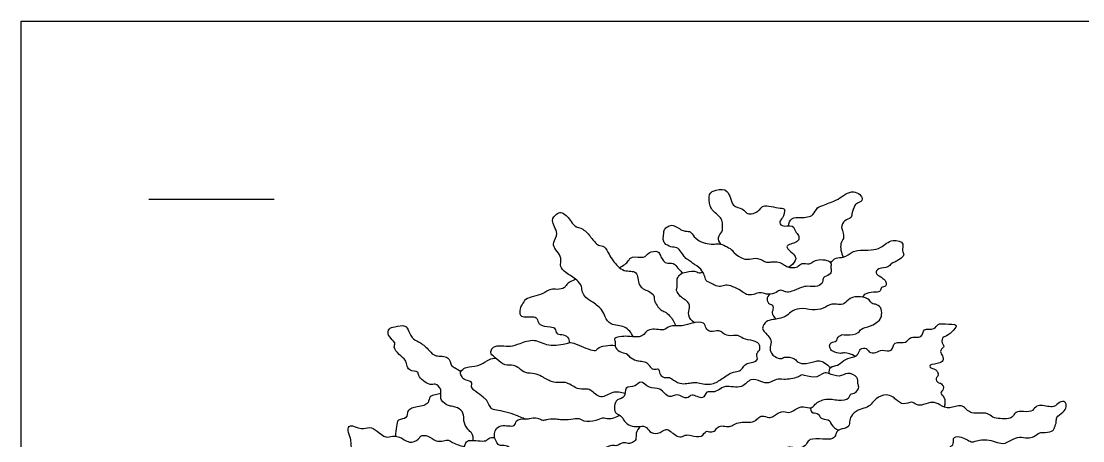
# Model space of a CAD drawing. Header units: millimetres. Extents: x 34 to 295, y 0 to 64.
# Drawn here: x 88.2 to 101.09, y 8.01 to 13.1 of the extents above; entities that cross this region are included whole.
import ezdxf

# ---------------------------------------------------------------- set-up
doc = ezdxf.new("R2010")
doc.units = ezdxf.units.MM
for name, color, linetype, true_color in [('AG-GUIDE', 7, 'Continuous', 0xcccccc), ('AG-PLANTS', 7, 'Continuous', 0x66ccff), ('X-VPRT', 6, 'Continuous', 0xff00ff)]:
    doc.layers.add(name, color=color, linetype=linetype, true_color=true_color)

msp = doc.modelspace()

# ---------------------------------------------------------------- linework, layer by layer
at = {"layer": 'AG-GUIDE'}
msp.add_lwpolyline([(89.746, 10.943), (91.27, 10.943)], dxfattribs=at)
at = {"layer": 'AG-PLANTS'}
for points, knots in [([(96.693, 10.396), (96.675, 10.419), (96.643, 10.485), (96.722, 10.539), (96.71, 10.64), (96.714, 10.71), (96.593, 10.799), (96.561, 10.854), (96.534, 11.015), (96.636, 11.059), (96.8, 11.074), (96.819, 10.838), (96.966, 10.842), (97.02, 10.73), (97.183, 10.809), (97.194, 10.885), (97.411, 10.827), (97.485, 10.832), (97.448, 10.707), (97.401, 10.68), (97.427, 10.594), (97.576, 10.643), (97.594, 10.547), (97.642, 10.507), (97.646, 10.438), (97.58, 10.406), (97.512, 10.391), (97.481, 10.349), (97.569, 10.29), (97.606, 10.238), (97.601, 10.196), (97.554, 10.134), (97.521, 10.117)], [0, 0, 0, 0, 0.534784, 1.043039, 1.594024, 2.067448, 2.733944, 3.221315, 3.895606, 4.458605, 5.112153, 5.890545, 6.509178, 7.074331, 7.766619, 8.205548, 9.024814, 9.454117, 10.033702, 10.451119, 10.882577, 11.516426, 12.011999, 12.460912, 12.887105, 13.354335, 13.838836, 14.173119, 14.730249, 15.183991, 15.533327, 16.138028, 16.138028, 16.138028, 16.138028]), ([(97.515, 10.619), (97.52, 10.65), (97.547, 10.728), (97.668, 10.712), (97.827, 10.734), (97.854, 10.85), (97.956, 10.869), (98.026, 10.907), (98.122, 10.932), (98.296, 11.086), (98.45, 10.94), (98.355, 10.895), (98.317, 10.873), (98.283, 10.765), (98.278, 10.708), (98.19, 10.691), (98.15, 10.598), (98.178, 10.551), (98.194, 10.46), (98.133, 10.408), (98.154, 10.287), (98.181, 10.239)], [0, 0, 0, 0, 0.558711, 1.16378, 1.859919, 2.430469, 2.982818, 3.487212, 4.061923, 4.888103, 5.554109, 6.030908, 6.425909, 7.021174, 7.433578, 7.934249, 8.470623, 8.894766, 9.410385, 9.893748, 10.630875, 10.630875, 10.630875, 10.630875]), ([(95.631, 9.273), (95.606, 9.319), (95.539, 9.417), (95.351, 9.402), (95.282, 9.517), (95.261, 9.6), (95.14, 9.695), (95.052, 9.743), (95.007, 9.812), (95.008, 9.889), (94.947, 9.971), (94.811, 10.044), (94.736, 10.122), (94.758, 10.187), (94.743, 10.271), (94.673, 10.345), (94.648, 10.421), (94.739, 10.526), (94.614, 10.681), (94.695, 10.762), (94.752, 10.79), (94.82, 10.746), (94.864, 10.69), (94.913, 10.606), (95.028, 10.589), (95.115, 10.48), (95.199, 10.372), (95.286, 10.38), (95.337, 10.268), (95.384, 10.196), (95.504, 10.046), (95.696, 10.092), (95.675, 9.88), (95.812, 9.832), (95.894, 9.775), (95.871, 9.71), (95.961, 9.592), (96.016, 9.581), (96.078, 9.529), (96.129, 9.451), (96.145, 9.407)], [0, 0, 0, 0, 0.720428, 1.460979, 2.07583, 2.604978, 3.300275, 3.88522, 4.378831, 4.866906, 5.42722, 6.150806, 6.714927, 7.158141, 7.675404, 8.249125, 8.72773, 9.340315, 10.075652, 10.621655, 11.05662, 11.540511, 12.035748, 12.57603, 13.165289, 13.845352, 14.495617, 14.981804, 15.573291, 16.130981, 16.89204, 17.579089, 18.284793, 18.947385, 19.481142, 19.91768, 20.584901, 21.00848, 21.505575, 22.187968, 22.187968, 22.187968, 22.187968]), ([(97.67, 9.87), (97.698, 9.88), (97.748, 9.893), (97.867, 9.869), (97.94, 9.931), (97.924, 9.997), (98.015, 10.021), (98.041, 10.07), (98.024, 10.116), (98.041, 10.17), (97.98, 10.208), (97.88, 10.212), (97.809, 10.188), (97.768, 10.145), (97.675, 10.177), (97.629, 10.114), (97.556, 10.11), (97.507, 10.117), (97.454, 10.152), (97.398, 10.186), (97.303, 10.184), (97.249, 10.167), (97.14, 10.24), (97.042, 10.213), (96.966, 10.209), (96.848, 10.288), (96.83, 10.338), (96.667, 10.418), (96.6, 10.382), (96.4, 10.431), (96.35, 10.522), (96.314, 10.556), (96.231, 10.547), (96.119, 10.641), (96.053, 10.616), (96.001, 10.576), (96.001, 10.525), (95.99, 10.452), (96.007, 10.402), (96.086, 10.357), (96.163, 10.363), (96.214, 10.302), (96.255, 10.231), (96.303, 10.202), (96.35, 10.166), (96.456, 10.097), (96.497, 10.024), (96.505, 9.949), (96.584, 9.919), (96.633, 9.889), (96.712, 9.878), (96.77, 9.922), (96.957, 9.824), (96.998, 9.781), (97.092, 9.776), (97.152, 9.817), (97.224, 9.798), (97.276, 9.783), (97.367, 9.806), (97.419, 9.852), (97.482, 9.806), (97.556, 9.823), (97.634, 9.857), (97.67, 9.87)], [0, 0, 0, 0, 0.519748, 1.134904, 1.648316, 2.061534, 2.576106, 2.975674, 3.365702, 3.764369, 4.206314, 4.784052, 5.273267, 5.6889, 6.210978, 6.684941, 7.156874, 7.559108, 8.00627, 8.471807, 9.015187, 9.441565, 10.066629, 10.631147, 11.131361, 11.780975, 12.220242, 12.944739, 13.452448, 14.241577, 14.813279, 15.180363, 15.684198, 16.355148, 16.81102, 17.250288, 17.652522, 18.1374, 18.541166, 19.068303, 19.557151, 20.047949, 20.568511, 20.983944, 21.42589, 22.066382, 22.590957, 23.057766, 23.555676, 24.002677, 24.488182, 24.953718, 25.75187, 26.214686, 26.736764, 27.218599, 27.6893, 28.118422, 28.663756, 29.110757, 29.567082, 30.061118, 30.697372, 30.697372, 30.697372, 30.697372]), ([(98.028, 10.168), (98.044, 10.193), (98.09, 10.244), (98.184, 10.222), (98.29, 10.305), (98.352, 10.324), (98.525, 10.323), (98.638, 10.345), (98.769, 10.473), (98.934, 10.412), (98.88, 10.318), (98.947, 10.256), (98.802, 10.175), (98.763, 10.163), (98.726, 10.104), (98.61, 10.113), (98.558, 10.041), (98.639, 10.001), (98.683, 9.965), (98.705, 9.93), (98.701, 9.875), (98.635, 9.883), (98.639, 9.818), (98.572, 9.814), (98.46, 9.812), (98.424, 9.772), (98.408, 9.754)], [0, 0, 0, 0, 0.539145, 1.078093, 1.715343, 2.18959, 2.924456, 3.552239, 4.300378, 4.941584, 5.449292, 5.892312, 6.560367, 6.952319, 7.384581, 7.988222, 8.428516, 8.917799, 9.36082, 9.723621, 10.095517, 10.489328, 10.871057, 11.3005, 11.904653, 12.395788, 12.395788, 12.395788, 12.395788]), ([(95.463, 10.111), (95.486, 10.122), (95.529, 10.15), (95.572, 10.192), (95.611, 10.263), (95.768, 10.215), (95.809, 10.301), (95.938, 10.323), (95.957, 10.256), (95.988, 10.205), (96.027, 10.154), (96.126, 10.182), (96.167, 10.101), (96.211, 10.074), (96.219, 10.052), (96.222, 10.043)], [0, 0, 0, 0, 0.499302, 0.942728, 1.41332, 2.078104, 2.604503, 3.192895, 3.624089, 4.071492, 4.499419, 5.027417, 5.540607, 5.946887, 6.261715, 6.261715, 6.261715, 6.261715]), ([(96.373, 9.444), (96.341, 9.465), (96.286, 9.531), (96.315, 9.621), (96.313, 9.682), (96.251, 9.729), (96.205, 9.758), (96.144, 9.834), (96.168, 9.876), (96.163, 9.926), (96.159, 9.977), (96.198, 10.037), (96.271, 10.062), (96.408, 10.078), (96.432, 10.035), (96.473, 10.062)], [0, 0, 0, 0, 0.6131, 1.150214, 1.578062, 2.057835, 2.504837, 3.037174, 3.408805, 3.807472, 4.215731, 4.671603, 5.182885, 5.82812, 6.273185, 6.273185, 6.273185, 6.273185]), ([(94.935, 9.968), (94.911, 9.961), (94.866, 9.94), (94.817, 9.91), (94.801, 9.859), (94.705, 9.843), (94.627, 9.859), (94.532, 9.789), (94.42, 9.766), (94.32, 9.732), (94.278, 9.667), (94.244, 9.594), (94.259, 9.498), (94.404, 9.525), (94.469, 9.502), (94.471, 9.411), (94.62, 9.392), (94.687, 9.384), (94.69, 9.301), (94.763, 9.304), (94.844, 9.277), (94.851, 9.224), (94.85, 9.202)], [0, 0, 0, 0, 0.498577, 0.921211, 1.31027, 1.847107, 2.354487, 2.956297, 3.579062, 4.152595, 4.64484, 5.160355, 5.64219, 6.293676, 6.737272, 7.213505, 7.884455, 8.332892, 8.776487, 9.227912, 9.735292, 10.206706, 10.206706, 10.206706, 10.206706]), ([(98.323, 9.035), (98.286, 9.061), (98.194, 9.087), (98.151, 9.064), (98.048, 9.09), (98.007, 9.144), (98.021, 9.211), (98.107, 9.214), (98.1, 9.26), (98.164, 9.308), (98.22, 9.289), (98.376, 9.309), (98.39, 9.381), (98.516, 9.393), (98.623, 9.471), (98.646, 9.52), (98.653, 9.613), (98.594, 9.672), (98.519, 9.668), (98.501, 9.733), (98.387, 9.764), (98.257, 9.754), (98.198, 9.664), (98.118, 9.661), (98.037, 9.682), (97.935, 9.608), (97.804, 9.592), (97.652, 9.631), (97.539, 9.576), (97.481, 9.508), (97.327, 9.48), (97.242, 9.469), (97.193, 9.387), (97.211, 9.338), (97.328, 9.233), (97.282, 9.152), (97.301, 9.069), (97.348, 9.032), (97.426, 8.996), (97.463, 9.038), (97.59, 9.018), (97.616, 8.97), (97.696, 8.935), (97.834, 8.974), (97.889, 8.987), (97.961, 8.957), (98.006, 8.921), (98.026, 8.899)], [0, 0, 0, 0, 0.662172, 1.06273, 1.626917, 2.084837, 2.502536, 2.974922, 3.310638, 3.77786, 4.234404, 4.914751, 5.347013, 5.964999, 6.616979, 7.0326, 7.563697, 8.060811, 8.518731, 8.936172, 9.53827, 10.182695, 10.742328, 11.227961, 11.735668, 12.355399, 13.013792, 13.724086, 14.337931, 14.875856, 15.578449, 16.110483, 16.622234, 17.023376, 17.701444, 18.216596, 18.716667, 19.163422, 19.659616, 20.056017, 20.670834, 21.082607, 21.592313, 22.270983, 22.701725, 23.18834, 23.726952, 23.726952, 23.726952, 23.726952]), ([(97.289, 9.79), (97.271, 9.775), (97.239, 9.732), (97.279, 9.664), (97.331, 9.669), (97.328, 9.586), (97.305, 9.567), (97.341, 9.504), (97.367, 9.488)], [0, 0, 0, 0, 0.478956, 0.9355, 1.294503, 1.75809, 2.056853, 2.606335, 2.606335, 2.606335, 2.606335]), ([(93.685, 8.017), (93.69, 8.045), (93.678, 8.108), (93.633, 8.13), (93.565, 8.229), (93.579, 8.324), (93.527, 8.412), (93.421, 8.43), (93.377, 8.44), (93.285, 8.496), (93.293, 8.59), (93.3, 8.643), (93.225, 8.717), (93.162, 8.669), (93.006, 8.795), (93.03, 8.859), (92.902, 8.854), (92.879, 8.934), (92.867, 8.997), (92.787, 9.055), (92.71, 9.144), (92.756, 9.204), (92.638, 9.283), (92.658, 9.379), (92.732, 9.393), (92.871, 9.427), (92.902, 9.334), (92.954, 9.235), (93.05, 9.209), (93.153, 9.109), (93.223, 9.023), (93.398, 9.053), (93.414, 8.916), (93.468, 8.899), (93.512, 8.867), (93.536, 8.854)], [0, 0, 0, 0, 0.526426, 0.927111, 1.529969, 2.089077, 2.636953, 3.207503, 3.605035, 4.16365, 4.694367, 5.112372, 5.635254, 6.095741, 6.851318, 7.230263, 7.797075, 8.284446, 8.732883, 9.304279, 9.894594, 10.303483, 10.93088, 11.424083, 11.911454, 12.551618, 13.067967, 13.660085, 14.218371, 14.897605, 15.490204, 16.175124, 16.759862, 17.169794, 17.685858, 17.685858, 17.685858, 17.685858]), ([(95.935, 8.881), (95.923, 8.888), (95.869, 8.865), (95.822, 8.923), (95.801, 8.963), (95.727, 8.981), (95.668, 8.979), (95.58, 9.027), (95.551, 9.078), (95.459, 9.082), (95.4, 9.157), (95.415, 9.215), (95.389, 9.261), (95.501, 9.281), (95.582, 9.279), (95.749, 9.257), (95.809, 9.396), (96.008, 9.333), (96.066, 9.42), (96.234, 9.394), (96.339, 9.444), (96.497, 9.461), (96.509, 9.375), (96.564, 9.321), (96.672, 9.359), (96.715, 9.319), (96.786, 9.273), (96.905, 9.303), (96.959, 9.243), (97.087, 9.23), (97.164, 9.197), (97.173, 9.129), (97.152, 9.097), (97.118, 9.06), (97.158, 8.987), (97.062, 8.957), (96.997, 8.949), (96.964, 8.904), (96.925, 8.85), (96.843, 8.854), (96.754, 8.797), (96.693, 8.755), (96.57, 8.672), (96.404, 8.726), (96.346, 8.717), (96.277, 8.707), (96.197, 8.697), (96.096, 8.761), (96.073, 8.785), (96.001, 8.77), (95.942, 8.82), (95.947, 8.873), (95.935, 8.881)], [0, 0, 0, 0, 0.442963, 0.910861, 1.292898, 1.766856, 2.222336, 2.778637, 3.201141, 3.725359, 4.253325, 4.685882, 5.021311, 5.562283, 6.125918, 6.816822, 7.443356, 8.1921, 8.725181, 9.429458, 10.080436, 10.73619, 11.210613, 11.677834, 12.253982, 12.669604, 13.182751, 13.784159, 14.275356, 14.920587, 15.428366, 15.86144, 16.212682, 16.593903, 17.037786, 17.550864, 18.023249, 18.434484, 18.881028, 19.382371, 19.958371, 20.460012, 21.136267, 21.872237, 22.307392, 22.770064, 23.292142, 23.899652, 24.223909, 24.684397, 25.164688, 25.593703, 25.593703, 25.593703, 25.593703]), ([(98.012, 8.826), (98.009, 8.852), (98.014, 8.921), (98.12, 8.917), (98.18, 8.996), (98.29, 9.022), (98.369, 9.051), (98.376, 9.136), (98.468, 9.143), (98.486, 9.079), (98.583, 9.076), (98.647, 9.128), (98.783, 9.074), (98.785, 9.238), (98.953, 9.176), (98.978, 9.292), (99.148, 9.242), (99.145, 9.389), (99.292, 9.348), (99.326, 9.443), (99.416, 9.422), (99.584, 9.436), (99.516, 9.346), (99.441, 9.277), (99.373, 9.268), (99.378, 9.18), (99.421, 9.157), (99.345, 9.109), (99.38, 9.055), (99.405, 8.997), (99.361, 8.942), (99.227, 8.942), (99.23, 8.899), (99.3, 8.88), (99.325, 8.853), (99.34, 8.797), (99.296, 8.77), (99.329, 8.71), (99.377, 8.715), (99.414, 8.637), (99.341, 8.589), (99.422, 8.545), (99.417, 8.46), (99.406, 8.422)], [0, 0, 0, 0, 0.506018, 1.035195, 1.590913, 2.20014, 2.700811, 3.180584, 3.650321, 4.07066, 4.586279, 5.106333, 5.69637, 6.272841, 6.913005, 7.430495, 8.078273, 8.624663, 9.23057, 9.721368, 10.265016, 10.912109, 11.381154, 11.985575, 12.413422, 12.897923, 13.22218, 13.674381, 14.098524, 14.533505, 14.97857, 15.608273, 15.869262, 16.338307, 16.696691, 17.097377, 17.461234, 17.872613, 18.245631, 18.71244, 19.152213, 19.605955, 20.228479, 20.228479, 20.228479, 20.228479]), ([(95.529, 8.584), (95.481, 8.598), (95.379, 8.625), (95.235, 8.5), (95.119, 8.636), (95.043, 8.643), (94.949, 8.63), (94.833, 8.726), (94.741, 8.718), (94.635, 8.72), (94.517, 8.797), (94.434, 8.832), (94.321, 8.827), (94.244, 8.892), (94.177, 8.936), (94.066, 8.917), (93.98, 9.002), (93.894, 9.061), (93.902, 9.103), (93.929, 9.16), (94.035, 9.168), (94.142, 9.153), (94.257, 9.192), (94.433, 9.26), (94.59, 9.148), (94.819, 9.187), (94.87, 9.213), (94.964, 9.171), (95.183, 9.083), (95.187, 9.149), (95.341, 9.182), (95.41, 9.166)], [0, 0, 0, 0, 0.696261, 1.40713, 2.095907, 2.586033, 3.124786, 3.805888, 4.345338, 4.927095, 5.598889, 6.145294, 6.735935, 7.300663, 7.801379, 8.374289, 9.003993, 9.567383, 9.902232, 10.328167, 10.896139, 11.49211, 12.121901, 12.873232, 13.657347, 14.501341, 14.905296, 15.493271, 16.326647, 16.681197, 17.517581, 17.517581, 17.517581, 17.517581]), ([(95.466, 8.322), (95.443, 8.307), (95.392, 8.285), (95.332, 8.273), (95.253, 8.295), (95.179, 8.253), (95.029, 8.235), (94.975, 8.293), (94.869, 8.263), (94.747, 8.264), (94.678, 8.277), (94.575, 8.271), (94.53, 8.251), (94.468, 8.295), (94.366, 8.279), (94.315, 8.268), (94.182, 8.342), (93.95, 8.39), (93.9, 8.396), (93.854, 8.506), (93.82, 8.529), (93.748, 8.591), (93.644, 8.656), (93.692, 8.732), (93.572, 8.75), (93.553, 8.784), (93.513, 8.842), (93.576, 8.894), (93.638, 8.911), (93.783, 8.925), (93.877, 9.006), (93.933, 9.012), (93.959, 9.015)], [0, 0, 0, 0, 0.517945, 0.964143, 1.457345, 1.991102, 2.671293, 3.144176, 3.722433, 4.355831, 4.849034, 5.420199, 5.801749, 6.276115, 6.846896, 7.245788, 7.950144, 8.833392, 9.228392, 9.819333, 10.192351, 10.756231, 11.355063, 11.772282, 12.324631, 12.697649, 13.129996, 13.592957, 14.064753, 14.746396, 15.378778, 15.882863, 15.882863, 15.882863, 15.882863]), ([(96.515, 8.125), (96.496, 8.116), (96.465, 8.041), (96.332, 8.08), (96.259, 8.088), (96.193, 8.036), (96.077, 8.132), (96.029, 8.163), (95.929, 8.086), (95.825, 8.113), (95.783, 8.2), (95.687, 8.18), (95.592, 8.188), (95.52, 8.244), (95.485, 8.326), (95.4, 8.341), (95.399, 8.439), (95.424, 8.521), (95.545, 8.53), (95.515, 8.679), (95.661, 8.656), (95.719, 8.763), (95.823, 8.632), (95.961, 8.671), (96.061, 8.506), (96.163, 8.601), (96.288, 8.497), (96.336, 8.601), (96.484, 8.491), (96.513, 8.624), (96.599, 8.595), (96.674, 8.627), (96.746, 8.693), (96.96, 8.63), (97.047, 8.785), (97.181, 8.73), (97.271, 8.698), (97.373, 8.772), (97.453, 8.748), (97.631, 8.773), (97.678, 8.831), (97.827, 8.75), (97.943, 8.842), (98.005, 8.833), (98.136, 8.771), (98.226, 8.853), (98.365, 8.793), (98.351, 8.707), (98.379, 8.664), (98.334, 8.585), (98.26, 8.589), (98.258, 8.513), (98.113, 8.495), (97.972, 8.539), (97.835, 8.463), (97.797, 8.397), (97.697, 8.428), (97.643, 8.42), (97.581, 8.38), (97.514, 8.342), (97.428, 8.386), (97.336, 8.307), (97.278, 8.286), (97.197, 8.325), (97.139, 8.286), (97.099, 8.227), (96.929, 8.248), (96.857, 8.21), (96.798, 8.175), (96.724, 8.197), (96.655, 8.186), (96.629, 8.134), (96.571, 8.111), (96.531, 8.132), (96.515, 8.125)], [0, 0, 0, 0, 0.517489, 1.151338, 1.643583, 2.113044, 2.782233, 3.194637, 3.796906, 4.360547, 4.877829, 5.407103, 5.966211, 6.501093, 7.025967, 7.506645, 8.031121, 8.541652, 9.090657, 9.663886, 10.265367, 10.79377, 11.423989, 12.075527, 12.768289, 13.338453, 13.974483, 14.457973, 15.10633, 15.634636, 16.119514, 16.625573, 17.168239, 17.965601, 18.645245, 19.27723, 19.831608, 20.425579, 20.954756, 21.703024, 22.157682, 22.843625, 23.500482, 23.944242, 24.594013, 25.191237, 25.820941, 26.309789, 26.702682, 27.204603, 27.645048, 28.060681, 28.700736, 29.41382, 30.099763, 30.563587, 31.108301, 31.536149, 32.019639, 32.50414, 33.027721, 33.629728, 34.072995, 34.585558, 35.036202, 35.494919, 36.218171, 36.74055, 37.191975, 37.685177, 38.142703, 38.563042, 38.992345, 39.419276, 39.419276, 39.419276, 39.419276]), ([(93.293, 8.585), (93.27, 8.581), (93.23, 8.566), (93.15, 8.559), (93.15, 8.468), (93.085, 8.437), (93.008, 8.425), (92.873, 8.394), (92.894, 8.273), (92.761, 8.28), (92.759, 8.18), (92.741, 8.107), (92.741, 8.067)], [0, 0, 0, 0, 0.473354, 0.940163, 1.431927, 1.88084, 2.409146, 3.033329, 3.562506, 4.116126, 4.62922, 5.254542, 5.254542, 5.254542, 5.254542]), ([(97.629, 7.724), (97.602, 7.734), (97.546, 7.749), (97.485, 7.741), (97.441, 7.781), (97.401, 7.845), (97.435, 7.909), (97.524, 7.942), (97.581, 7.922), (97.691, 7.924), (97.741, 7.98), (97.773, 8.044), (97.933, 8.032), (98.05, 8.025), (98.088, 8.075), (98.092, 8.114), (98.138, 8.161), (98.251, 8.164), (98.257, 8.243), (98.269, 8.317), (98.359, 8.393), (98.452, 8.407), (98.524, 8.451), (98.572, 8.53), (98.698, 8.582), (98.78, 8.55), (98.816, 8.512), (98.914, 8.434), (99.011, 8.501), (99.068, 8.439), (99.157, 8.445), (99.267, 8.495), (99.353, 8.445), (99.472, 8.387), (99.617, 8.474), (99.71, 8.342), (99.815, 8.346), (99.936, 8.355), (99.992, 8.29), (100.084, 8.281), (100.186, 8.273), (100.242, 8.305), (100.264, 8.354), (100.337, 8.377), (100.467, 8.35), (100.513, 8.429), (100.583, 8.452), (100.744, 8.401), (100.797, 8.487), (100.881, 8.495), (100.896, 8.42), (100.853, 8.355), (100.761, 8.302), (100.772, 8.243), (100.748, 8.173), (100.719, 8.114), (100.604, 8.115), (100.557, 8.111), (100.497, 8.058), (100.416, 8.042), (100.32, 8.065), (100.217, 8.025), (100.115, 7.951), (99.933, 8.051), (99.771, 8.003), (99.734, 7.992), (99.598, 8.079), (99.501, 8.054), (99.531, 7.952), (99.456, 7.952), (99.532, 7.858), (99.475, 7.822), (99.408, 7.816), (99.365, 7.841), (99.317, 7.793), (99.273, 7.82), (99.211, 7.833), (99.161, 7.785), (99.081, 7.834), (99.019, 7.841), (98.977, 7.847), (98.92, 7.82), (98.79, 7.825), (98.716, 7.792), (98.66, 7.744), (98.486, 7.798), (98.415, 7.786), (98.346, 7.755), (98.224, 7.761), (98.18, 7.781), (98.053, 7.743), (98.036, 7.676), (97.93, 7.673), (97.883, 7.687), (97.828, 7.706), (97.745, 7.684), (97.696, 7.698), (97.655, 7.716), (97.629, 7.724)], [0, 0, 0, 0, 0.534641, 0.970317, 1.398347, 1.87458, 2.325224, 2.859357, 3.312791, 3.891048, 4.371338, 4.816403, 5.523529, 6.145343, 6.552757, 6.898685, 7.344398, 7.914948, 8.371273, 8.865546, 9.465176, 10.022968, 10.531224, 11.078839, 11.728192, 12.236991, 12.658099, 13.260184, 13.821041, 14.289968, 14.817294, 15.428314, 15.981759, 16.620952, 17.2983, 17.949675, 18.529658, 19.140353, 19.642472, 20.184785, 20.76587, 21.20294, 21.601659, 22.085411, 22.71971, 23.219623, 23.69693, 24.402725, 24.940538, 25.397474, 25.835281, 26.341583, 26.904353, 27.317446, 27.804645, 28.245864, 28.83368, 29.23576, 29.726753, 30.240489, 30.800366, 31.392119, 31.998685, 32.799948, 33.514958, 33.860324, 34.572953, 35.067213, 35.57041, 35.915417, 36.438296, 36.838855, 37.309448, 37.687753, 38.109893, 38.499325, 38.937108, 39.373895, 39.900416, 40.355173, 40.714176, 41.157197, 41.808803, 42.320554, 42.78329, 43.534572, 44.024256, 44.516717, 45.133265, 45.54967, 46.169282, 46.616037, 47.166156, 47.57793, 48.004011, 48.525041, 48.927918, 49.413755, 49.413755, 49.413755, 49.413755]), ([(97.782, 8.412), (97.782, 8.394), (97.785, 8.343), (97.871, 8.355), (97.895, 8.304), (97.921, 8.275), (98.03, 8.269), (98.025, 8.2), (98.089, 8.154), (98.122, 8.14)], [0, 0, 0, 0, 0.425063, 0.899626, 1.297564, 1.654189, 2.202021, 2.620937, 3.219807, 3.219807, 3.219807, 3.219807]), ([(95.718, 8.187), (95.695, 8.164), (95.654, 8.108), (95.672, 8.027), (95.621, 7.986), (95.569, 7.976), (95.501, 8), (95.432, 7.94), (95.371, 7.967), (95.272, 7.923), (95.228, 7.85), (95.095, 7.892), (95.035, 7.826), (95.012, 7.727), (94.91, 7.717), (94.885, 7.634), (94.784, 7.595), (94.69, 7.617), (94.631, 7.555), (94.512, 7.628), (94.495, 7.706), (94.422, 7.722), (94.337, 7.734), (94.282, 7.767), (94.128, 7.951), (94.05, 7.958), (93.979, 7.951), (93.919, 8.106), (94.011, 8.225), (94.204, 8.166), (94.194, 8.271), (94.283, 8.282), (94.319, 8.276)], [0, 0, 0, 0, 0.568193, 1.061396, 1.487958, 1.899338, 2.368383, 2.875764, 3.319523, 3.893056, 4.391313, 5.01265, 5.52036, 6.069364, 6.596207, 7.094464, 7.667997, 8.211378, 8.688536, 9.312719, 9.804122, 10.270931, 10.790679, 11.264642, 12.136425, 12.630699, 13.061443, 13.736843, 14.375584, 15.093128, 15.547634, 16.144522, 16.144522, 16.144522, 16.144522]), ([(93.169, 7.135), (93.142, 7.149), (93.097, 7.186), (93.046, 7.257), (93.073, 7.307), (93.066, 7.386), (92.999, 7.415), (93.002, 7.496), (93.009, 7.572), (92.967, 7.604), (92.88, 7.663), (92.833, 7.646), (92.768, 7.707), (92.598, 7.72), (92.528, 7.696), (92.41, 7.769), (92.394, 7.844), (92.239, 7.849), (92.21, 7.905), (92.204, 7.975), (92.202, 8.044), (92.155, 8.131), (92.187, 8.227), (92.328, 8.135), (92.427, 8.189), (92.521, 8.135), (92.622, 8.037), (92.708, 8.08), (92.822, 8.051), (92.937, 7.962), (93.039, 8.047), (93.048, 8.077), (93.146, 8.084), (93.229, 7.996), (93.323, 8.011), (93.389, 8.027), (93.421, 7.992), (93.525, 7.953), (93.58, 7.94)], [0, 0, 0, 0, 0.547019, 1.051413, 1.462793, 1.942566, 2.393522, 2.887559, 3.372059, 3.779474, 4.352703, 4.722081, 5.235916, 5.971886, 6.471756, 7.105098, 7.580267, 8.242663, 8.670693, 9.141395, 9.619997, 10.188609, 10.646732, 11.309128, 11.888049, 12.464221, 13.116998, 13.633347, 14.243837, 14.906036, 15.500212, 15.802098, 16.316774, 16.935649, 17.47894, 17.924005, 18.296747, 19.038967, 19.038967, 19.038967, 19.038967]), ([(94.612, 7.045), (94.586, 7.057), (94.52, 7.067), (94.483, 7.019), (94.383, 7.014), (94.334, 7.067), (94.158, 7.062), (94.091, 7.032), (93.979, 7.095), (93.985, 7.193), (93.855, 7.213), (93.779, 7.187), (93.636, 7.236), (93.566, 7.352), (93.536, 7.42), (93.474, 7.412), (93.431, 7.517), (93.401, 7.609), (93.462, 7.632), (93.458, 7.704), (93.426, 7.806), (93.476, 7.867), (93.571, 7.881), (93.591, 7.995), (93.644, 8.031), (93.845, 7.992), (93.867, 8.048), (93.923, 8.055), (93.948, 8.054)], [0, 0, 0, 0, 0.535854, 0.963702, 1.493265, 1.976628, 2.709708, 3.211289, 3.803406, 4.317557, 4.911255, 5.434136, 6.10894, 6.77832, 7.238807, 7.627135, 8.223618, 8.756241, 9.14334, 9.604266, 10.190431, 10.655684, 11.185729, 11.755893, 12.195666, 12.978751, 13.375598, 13.869709, 13.869709, 13.869709, 13.869709])]:
    msp.add_open_spline(points, degree=3, knots=knots, dxfattribs=at)
at = {"layer": 'X-VPRT'}
msp.add_lwpolyline([(88.198, 0.156), (88.198, 13.099), (116.896, 13.099), (116.896, 0.156)], close=True, dxfattribs=at)

doc.saveas('drawing.dxf')
